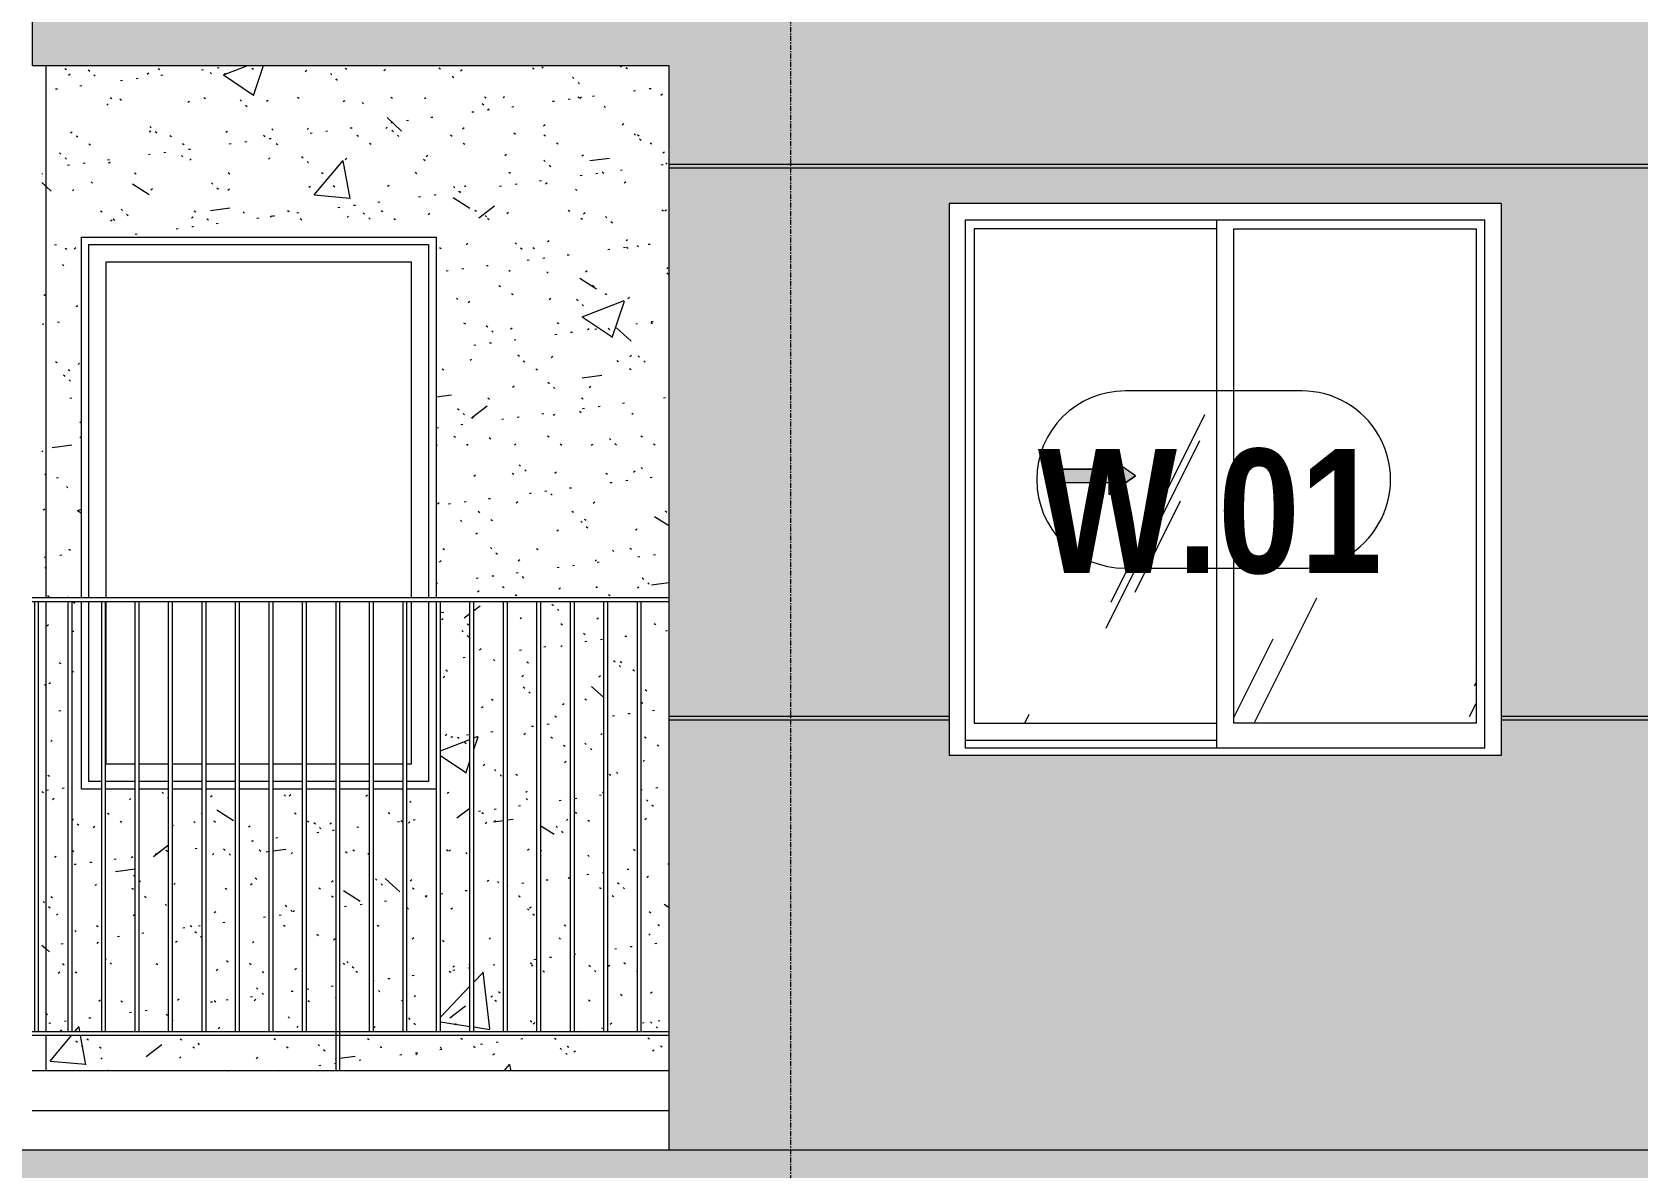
# Model space of a CAD drawing. Header units: millimetres. Extents: x 9199 to 175431, y -4466 to 35300.
# Drawn here: x 127776 to 131850, y 2154 to 5035 of the extents above; entities that cross this region are included whole.
import ezdxf

# ---------------------------------------------------------------- set-up
doc = ezdxf.new("R2010")
doc.units = ezdxf.units.MM
for name, pattern in [('1 NÉT CALL OUT', [6, 3, -3]), ('Centre', [31.749999999999996, 6.349999999999999, -4.7625, 15.875, -4.7625]), ('Grid Line', [22.224999999999994, 12.7, -3.174999999999999, 3.174999999999999, -3.174999999999999])]:
    doc.linetypes.add(name, pattern=pattern)
for name, color, linetype, lineweight in [('0-2', 250, 'Continuous', 5), ('A-DETL-GENF', 92, 'Continuous', 9), ('A-DETL-GENF-1', 92, '1 NÉT CALL OUT', 9), ('A-FLOR-HRAL-1', 253, 'Continuous', 9), ('A-FLOR-LEVL-2', 51, 'Centre', 9), ('A-GLAZ', 151, 'Continuous', 9), ('A-GLAZ-1', 253, 'Continuous', 9), ('A-GLAZ-2', 7, 'Continuous', 9), ('A-GLAZ-3', 7, '1 NÉT CALL OUT', 9), ('A-GLAZ-IDEN', 152, 'Continuous', 9), ('A-WALL', 113, 'Continuous', 9), ('A-WALL-1', 7, 'Continuous', 9), ('A-WALL-PATT-1', 9, 'Continuous', 9), ('A-WALL-PATT-2', 111, 'Continuous', 5), ('I-WALL-1', 7, 'Continuous', 9), ('S-BEAM-1', 7, 'Continuous', 9), ('S-GRID-1', 1, 'Grid Line', 9)]:
    doc.layers.add(name, color=color, linetype=linetype, lineweight=lineweight)
doc.styles.add('Arial_B_1', font='arialbd.ttf', dxfattribs={"width": 0.85, "height": 314.9999999999996})
pattern_1 = [(49.99999999999999, (-51555.577, 1200), (1093.104430267475, -95.63411695947559), [114.3, -1257.3]), (355, (-51555.577, 1200), (-211.4574664150782, 1146.340905781224), [91.44, -1005.84]), (100.451, (-51464.485, 1192.03), (881.6559934061535, 1050.700308316319), [97.14, -1068.54]), (46.184, (-51555.577, 1504.8), (1626.474720277597, -252.2567880155302), [171.45, -1885.95]), (96.636, (-51420.038, 1483.779), (1424.415804803049, 1484.565381831424), [145.71, -1602.811]), (351.184, (-51555.577, 1504.8), (1424.429764516642, 1484.551388825616), [137.16, -1508.76]), (21, (-51403.177, 1428.6), (909.686336747598, -613.5910270951945), [114.3, -1257.3]), (326, (-51403.177, 1428.6), (370.8122318562428, 1105.12896128723), [91.44, -1005.84]), (71.45100000000001, (-51327.37, 1377.467), (1280.503324218127, 491.5278885997479), [97.14, -1068.54]), (37.50000000000001, (-51555.577, 1200), (18.53133908059709, 507.3302701573009), [50.292, -943.3560000000001, 50.292, -970.788, -1009.65]), (37.50000000000001, (-51555.577, 1200), (18.53133908059709, 507.3302701573009), [-2014.728, 50.292, -959.3580000000001]), (7.499999999999999, (-51555.577, 1200), (400.9177506676237, 601.0836210924509), [50.292, -531.876, 50.292, -920.4960000000001, -384.81]), (7.499999999999999, (-51555.577, 1200), (400.9177506676237, 601.0836210924509), [-1552.956, 50.292, -334.518]), (327.5, (-51895.429, 1200), (813.5451503241984, -34.37370723354661), [50.292, -330.708, 50.292, -1138.428, -1577.34]), (327.5, (-51895.429, 1200), (813.5451503241984, -34.37370723354661), [-1569.72, 50.292, -1527.048]), (317.5, (-52047.82900000001, 1200), (888.7754689953813, 152.5599537134181), [50.292, -445.008, 50.292, -739.14, -1120.14]), (317.5, (-52047.82900000001, 1200), (888.7754689953813, 152.5599537134181), [-1284.732, 50.292, -1069.848])]
pattern_2 = [(37.50000000000001, (-51555.577, 1200), (-4.79953304204443, 146.8238973620382), [5.029, -110.795, 5.029, -124.511, -123.825]), (37.50000000000001, (-51555.577, 1200), (-4.79953304204443, 146.8238973620382), [-245.364, 5.029, -118.796]), (7.499999999999999, (-51555.577, 1200), (134.8574337298222, 215.0471858030386), [5.029, -57.455, 5.029, -99.365, -40.005]), (7.499999999999999, (-51555.577, 1200), (134.8574337298222, 215.0471858030386), [-166.878, 5.029, -34.976]), (327.5, (-51649.303, 1200), (237.2977573139916, 0.4316002200637001), [5.029, -33.071, 5.029, -132.131, -179.07]), (327.5, (-51649.303, 1200), (237.2977573139916, 0.4316002200637001), [-175.26, 5.029, -174.041]), (317.5, (-51649.303, 1200), (229.0670585223049, 66.87922700614116), [5.029, -14.021, 5.029, -84.887, -102.87]), (317.5, (-51649.303, 1200), (229.0670585223049, 66.87922700614116), [-108.966, 5.029, -97.84100000000001])]
pattern_3 = [(63.435, (-49765.31299999999, 1304.335), (-0.001361250732429653, 1524.001074336284), [532.4630000000001, -2875.304]), (63.435, (-51289.31299999999, 1304.335), (-0.001361250732429653, 1524.001074336284), [532.4630000000001, -2875.304]), (63.435, (-49035.769, 1598.766), (-0.001361250732429653, 1524.001074336284), [532.4630000000001, -2875.304]), (63.435, (-50559.769, 1598.766), (-0.001361250732429653, 1524.001074336284), [532.4630000000001, -2875.304]), (63.435, (-49146.18799999999, 1494.835), (-0.001361250732429653, 1524.001074336284), [532.4630000000001, -2875.304]), (63.435, (-50670.18799999999, 1494.835), (-0.001361250732429653, 1524.001074336284), [532.4630000000001, -2875.304]), (63.435, (-49258.745, 2090.069), (-0.001361250732429653, 1524.001074336284), [258.802, -3148.965]), (63.435, (-50782.745, 2090.069), (-0.001361250732429653, 1524.001074336284), [258.802, -3148.965]), (63.435, (-49332.358, 1997.949), (-0.001361250732429653, 1524.001074336284), [532.4630000000001, -2875.304]), (63.435, (-50856.358, 1997.949), (-0.001361250732429653, 1524.001074336284), [532.4630000000001, -2875.304]), (63.435, (-49319.36799999999, 2064.087), (-0.001361250732429653, 1524.001074336284), [532.4630000000001, -2875.304]), (63.435, (-50843.36799999999, 2064.087), (-0.001361250732429653, 1524.001074336284), [532.4630000000001, -2875.304]), (63.435, (-49934.228, 1773.94), (-0.001361250732429653, 1524.001074336284), [532.4630000000001, -2875.304]), (63.435, (-51458.228, 1773.94), (-0.001361250732429653, 1524.001074336284), [532.4630000000001, -2875.304]), (63.435, (-49921.236, 1851.887), (-0.001361250732429653, 1524.001074336284), [532.4630000000001, -2875.304]), (63.435, (-51445.236, 1851.887), (-0.001361250732429653, 1524.001074336284), [532.4630000000001, -2875.304]), (63.435, (-49917.738, 1908.088), (-0.001361250732429653, 1524.001074336284), [532.4630000000001, -2875.304]), (63.435, (-51441.738, 1908.088), (-0.001361250732429653, 1524.001074336284), [532.4630000000001, -2875.304])]

# ---------------------------------------------------------------- blocks, each defined once
blk = doc.blocks.new('NCV_TKTC_KET CAU_rvt-2-TKCS_MẶT ĐỨNG HƯỚNG TÂY')
at = {"layer": 'S-BEAM-1'}
blk.add_line((-53361.93603804469, 2299.999999999995), (-51746.93603804539, 2299.999999999995), dxfattribs=at)
blk = doc.blocks.new('M_Fixed - 900 x 1400-553070-TKCS_MẶT ĐỨNG HƯỚNG TÂY')
at = {"layer": 'A-GLAZ-2'}
for p, q in [((-69617.94299547061, 3599.999999999988), (-69617.94299547061, 4495.99999999999)), ((-69617.94299547061, 4495.99999999999), (-68755.94299547061, 4495.99999999999)), ((-68755.94299547061, 4495.99999999999), (-68755.94299547061, 3599.999999999988)), ((-69573.94299547061, 3599.999999999987), (-69573.94299547061, 4451.999999999991)), ((-69573.94299547061, 4451.999999999991), (-68799.94299547061, 4451.999999999991)), ((-68799.94299547061, 4451.999999999991), (-68799.94299547061, 3599.999999999987)), ((-69617.94299547061, 3133.999999999985), (-69617.94299547061, 3589.999999999981)), ((-69573.94299547061, 3177.999999999983), (-69573.94299547061, 3589.999999999981)), ((-68799.94299547061, 3589.99999999998), (-68799.94299547061, 3177.999999999983)), ((-68755.94299547061, 3589.999999999981), (-68755.94299547061, 3133.999999999985)), ((-69500.53276164176, 3177.999999999983), (-69573.94299547061, 3177.999999999983)), ((-69415.59270318397, 3177.999999999983), (-69490.53276164176, 3177.999999999983)), ((-69330.65264472619, 3177.999999999983), (-69405.59270318398, 3177.999999999983)), ((-69245.71258626839, 3177.999999999983), (-69320.65264472619, 3177.999999999983)), ((-69160.7725278106, 3177.999999999983), (-69235.7125862684, 3177.999999999983)), ((-69075.8324693528, 3177.999999999983), (-69150.77252781061, 3177.999999999983)), ((-68990.89241089502, 3177.999999999983), (-69065.83246935281, 3177.999999999983)), ((-68905.95235243722, 3177.999999999983), (-68980.89241089502, 3177.999999999983)), ((-68821.01229397944, 3177.999999999983), (-68895.95235243722, 3177.999999999983)), ((-68799.94299547061, 3177.999999999983), (-68811.01229397944, 3177.999999999983)), ((-69585.47282009955, 3133.999999999985), (-69617.94299547061, 3133.999999999985)), ((-69500.53276164176, 3133.999999999985), (-69575.47282009956, 3133.999999999985)), ((-69415.59270318397, 3133.999999999985), (-69490.53276164176, 3133.999999999985)), ((-69330.65264472619, 3133.999999999985), (-69405.59270318397, 3133.999999999985)), ((-69245.71258626839, 3133.999999999985), (-69320.65264472619, 3133.999999999985)), ((-69160.7725278106, 3133.999999999985), (-69235.7125862684, 3133.999999999985)), ((-69075.8324693528, 3133.999999999985), (-69150.77252781061, 3133.999999999985)), ((-68990.89241089502, 3133.999999999985), (-69065.8324693528, 3133.999999999985)), ((-68905.95235243722, 3133.999999999985), (-68980.89241089502, 3133.999999999985)), ((-68821.01229397944, 3133.999999999985), (-68895.95235243722, 3133.999999999985)), ((-68755.94299547061, 3133.999999999985), (-68811.01229397944, 3133.999999999985))]:
    blk.add_line(p, q, dxfattribs=at)
blk = doc.blocks.new('Railing - 10mm-457212-TKCS_MẶT ĐỨNG HƯỚNG TÂY')
at = {"layer": 'A-FLOR-HRAL-1'}
for p, q in [((-68226.4318847749, 2499.999999999997), (-68226.4318847749, 3589.999999999996)), ((-68216.43188477491, 2499.999999999997), (-68216.43188477491, 3589.999999999996))]:
    blk.add_line(p, q, dxfattribs=at)
blk = doc.blocks.new('Railing - 50 x 10mm-850639-TKCS_MẶT ĐỨNG HƯỚNG TÂY')
at = {"layer": 'A-FLOR-HRAL-1'}
for p, q in [((-68990.89241089502, 2399.999999999997), (-68990.89241089502, 3589.999999999997)), ((-68980.89241089502, 3589.999999999997), (-68990.89241089502, 3589.999999999997)), ((-68980.89241089502, 2399.999999999997), (-68980.89241089502, 3589.999999999997))]:
    blk.add_line(p, q, dxfattribs=at)
blk = doc.blocks.new('Railing - Railing-851098-TKCS_MẶT ĐỨNG HƯỚNG TÂY')
at = {"layer": 'A-FLOR-HRAL-1'}
for p, q in [((-53361.93603804468, 2499.999999999997), (-51746.93603804538, 2499.999999999997)), ((-51746.93603804538, 2489.999999999998), (-53361.93603804468, 2489.999999999998))]:
    blk.add_line(p, q, dxfattribs=at)
for name, p in [('Railing - 10mm-457212-TKCS_MẶT ĐỨNG HƯỚNG TÂY', (14871.07894775975, 0)), ('Railing - 10mm-457212-TKCS_MẶT ĐỨNG HƯỚNG TÂY', (14956.01900621754, 0)), ('Railing - 10mm-457212-TKCS_MẶT ĐỨNG HƯỚNG TÂY', (15040.95906467533, 0)), ('Railing - 10mm-457212-TKCS_MẶT ĐỨNG HƯỚNG TÂY', (15125.89912313312, 0)), ('Railing - 10mm-457212-TKCS_MẶT ĐỨNG HƯỚNG TÂY', (15210.83918159091, 0)), ('Railing - 10mm-457212-TKCS_MẶT ĐỨNG HƯỚNG TÂY', (15295.7792400487, 0)), ('Railing - 10mm-457212-TKCS_MẶT ĐỨNG HƯỚNG TÂY', (15380.71929850649, 0)), ('Railing - 10mm-457212-TKCS_MẶT ĐỨNG HƯỚNG TÂY', (15465.65935696429, 0)), ('Railing - 10mm-457212-TKCS_MẶT ĐỨNG HƯỚNG TÂY', (15550.59941542208, 0)), ('Railing - 50 x 10mm-850639-TKCS_MẶT ĐỨNG HƯỚNG TÂY', (16399.99999999999, 0)), ('Railing - 10mm-457212-TKCS_MẶT ĐỨNG HƯỚNG TÂY', (15720.47953233766, 0)), ('Railing - 10mm-457212-TKCS_MẶT ĐỨNG HƯỚNG TÂY', (15805.41959079545, 0)), ('Railing - 10mm-457212-TKCS_MẶT ĐỨNG HƯỚNG TÂY', (15890.35964925324, 0)), ('Railing - 10mm-457212-TKCS_MẶT ĐỨNG HƯỚNG TÂY', (15975.29970771103, 0)), ('Railing - 10mm-457212-TKCS_MẶT ĐỨNG HƯỚNG TÂY', (16060.23976616883, 0)), ('Railing - 10mm-457212-TKCS_MẶT ĐỨNG HƯỚNG TÂY', (16145.17982462662, 0)), ('Railing - 10mm-457212-TKCS_MẶT ĐỨNG HƯỚNG TÂY', (16230.11988308441, 0)), ('Railing - 10mm-457212-TKCS_MẶT ĐỨNG HƯỚNG TÂY', (16315.0599415422, 0)), ('Railing - 10mm-457212-TKCS_MẶT ĐỨNG HƯỚNG TÂY', (16399.99999999999, 0))]:
    blk.add_blockref(name, p)
blk = doc.blocks.new('Top Rail Type - Top Rail_Internal_-851099-TKCS_MẶT ĐỨNG HƯỚNG TÂY')
at = {"layer": 'A-FLOR-HRAL-1'}
for p, q in [((-51746.93603804538, 3599.999999999998), (-53361.93603804468, 3599.999999999998)), ((-51746.93603804538, 3589.999999999998), (-53361.93603804468, 3589.999999999998))]:
    blk.add_line(p, q, dxfattribs=at)
blk = doc.blocks.new('NCV_TKTC_TANG 1_rvt-2-TKCS_MẶT ĐỨNG HƯỚNG TÂY')
at = {"layer": 'A-WALL-PATT-1'}
h = blk.add_hatch(dxfattribs=at)
h.set_pattern_fill('FP_19', color=256, style=0, pattern_type=2)
h.set_pattern_definition(pattern_1)
h.paths.add_polyline_path([(-53336.9360380451, 2399.999999999987), (-53326.9360380451, 2399.999999999987), (-53326.9360380451, 2489.999999999984), (-53336.9360380451, 2489.999999999984)])
h.paths.add_polyline_path([(-53336.9360380451, 2499.999999999999), (-53326.9360380451, 2499.999999999999), (-53326.9360380451, 3589.999999999994), (-53336.9360380451, 3589.999999999994), (-53336.9360380451, 2880.420808834498)])
h.paths.add_polyline_path([(-53336.9360380451, 3599.999999999991), (-53326.9360380451, 3599.999999999991), (-53326.9360380451, 4949.999999999996), (-53336.9360380451, 4949.999999999996), (-53336.9360380451, 4524.407674484161)])
h = blk.add_hatch(dxfattribs=at)
h.set_pattern_fill('FP_20', color=256, style=0, pattern_type=2)
h.set_pattern_definition(pattern_2)
h.paths.add_polyline_path([(-53336.9360380451, 2399.999999999987), (-53326.9360380451, 2399.999999999987), (-53326.9360380451, 2489.999999999984), (-53336.9360380451, 2489.999999999984)])
h.paths.add_polyline_path([(-53336.9360380451, 2499.999999999999), (-53326.9360380451, 2499.999999999999), (-53326.9360380451, 3589.999999999994), (-53336.9360380451, 3589.999999999994), (-53336.9360380451, 2880.420808834498)])
h.paths.add_polyline_path([(-53336.9360380451, 3599.999999999991), (-53326.9360380451, 3599.999999999991), (-53326.9360380451, 4949.999999999996), (-53336.9360380451, 4949.999999999996), (-53336.9360380451, 4524.407674484161)])
h = blk.add_hatch(dxfattribs=at)
h.set_pattern_fill('FP_19', color=256, style=0, pattern_type=2)
h.set_pattern_definition(pattern_1)
h.paths.add_polyline_path([(-53155.26094395704, 2399.999999999987), (-52590.89241089503, 2399.999999999987), (-52590.89241089503, 2489.999999999984), (-53326.9360380451, 2489.999999999984), (-53326.9360380451, 2399.999999999987), (-53247.30704172035, 2399.999999999987)])
h.paths.add_polyline_path([(-51786.00934648413, 2399.999999999987), (-51746.93603804537, 2399.999999999987), (-51746.93603804537, 2489.999999999984), (-52580.89241089503, 2489.999999999984), (-52580.89241089503, 2399.999999999987), (-51849.24938326362, 2399.999999999987)])
h.paths.add_polyline_path([(-52166.19211860606, 2499.999999999999), (-52166.19211860606, 3589.999999999994), (-52241.13217706388, 3589.999999999994), (-52241.13217706388, 2499.999999999999), (-52189.13306204124, 2499.999999999999)])
h.paths.add_polyline_path([(-53015.59270318399, 2499.999999999999), (-53015.59270318399, 3114.99999999998), (-53090.53276164179, 3114.99999999998), (-53090.53276164179, 2499.999999999999), (-53040.81088123166, 2499.999999999999)])
h.paths.add_polyline_path([(-53005.59270318399, 2499.999999999999), (-52930.65264472619, 2499.999999999999), (-52930.65264472619, 3114.99999999998), (-53005.59270318399, 3114.99999999998), (-53005.59270318399, 2530.771654649215)])
h.paths.add_polyline_path([(-52920.65264472619, 2499.999999999999), (-52845.7125862684, 2499.999999999999), (-52845.7125862684, 3114.99999999998), (-52920.65264472619, 3114.99999999998), (-52920.65264472619, 2604.987479817977)])
h.paths.add_polyline_path([(-52835.71258626841, 2499.999999999999), (-52760.77252781061, 2499.999999999999), (-52760.77252781061, 3114.99999999998), (-52835.71258626841, 3114.99999999998), (-52835.71258626841, 2679.203304986723)])
h.paths.add_polyline_path([(-52750.77252781062, 2499.999999999999), (-52675.83246935281, 2499.999999999999), (-52675.83246935281, 3114.99999999998), (-52750.77252781062, 3114.99999999998), (-52750.77252781062, 2753.419130155468)])
h.paths.add_polyline_path([(-52590.89241089503, 2499.999999999999), (-52590.89241089503, 3114.99999999998), (-52665.83246935283, 3114.99999999998), (-52665.83246935283, 2499.999999999999)])
h.paths.add_polyline_path([(-52580.89241089503, 2499.999999999999), (-52505.95235243723, 2499.999999999999), (-52505.95235243723, 3114.99999999998), (-52580.89241089503, 3114.99999999998), (-52580.89241089503, 2901.850780492976)])
h.paths.add_polyline_path([(-52495.95235243724, 2499.999999999999), (-52421.01229397945, 2499.999999999999), (-52421.01229397945, 3114.99999999998), (-52495.95235243724, 3114.99999999998), (-52495.95235243724, 2976.066605661722)])
h.paths.add_polyline_path([(-52336.07223552166, 2499.999999999999), (-52336.94299547061, 3114.99999999998), (-52411.01229397945, 3114.99999999998), (-52411.01229397945, 2499.999999999999)])
h.paths.add_polyline_path([(-52326.07223552166, 2499.999999999999), (-52251.13217706386, 2499.999999999999), (-52251.13217706386, 3589.999999999994), (-52326.07223552166, 3589.999999999994), (-52326.07223552166, 3099.062548352177)])
h.paths.add_polyline_path([(-52081.25206014828, 2499.999999999999), (-52081.25206014828, 3589.999999999994), (-52156.19211860608, 3589.999999999994), (-52156.19211860608, 2499.999999999999)])
h.paths.add_polyline_path([(-52071.25206014828, 2499.999999999999), (-51996.31200169049, 2499.999999999999), (-51996.31200169049, 3589.999999999994), (-52071.25206014828, 3589.999999999994), (-52071.25206014828, 2725.474662778974)])
h.paths.add_polyline_path([(-51746.93603804537, 2499.999999999999), (-51746.93603804537, 3589.999999999994), (-51816.43188477491, 3589.999999999994), (-51816.43188477491, 2499.999999999999), (-51812.05821877663, 2499.999999999999)])
h.paths.add_polyline_path([(-53300.92648816809, 2499.999999999999), (-53270.41287855735, 2499.999999999999), (-53270.41287855735, 3589.999999999994), (-53326.9360380451, 3589.999999999994), (-53325.89927837904, 2499.999999999999), (-53308.03631475766, 2499.999999999999)])
h.paths.add_polyline_path([(-51986.31200169049, 2499.999999999999), (-51911.3719432327, 2499.999999999999), (-51911.3719432327, 3589.999999999994), (-51986.31200169049, 3589.999999999994), (-51986.31200169049, 2600.945367587918)])
h.paths.add_polyline_path([(-53247.30704172035, 2499.999999999999), (-53185.47282009957, 2499.999999999999), (-53185.47282009957, 3114.99999999998), (-53236.94299547061, 3114.99999999998), (-53236.94299547061, 3589.999999999994), (-53260.41287855736, 3589.999999999994), (-53260.41287855736, 2499.999999999999)])
h.paths.add_polyline_path([(-53175.47282009957, 2499.999999999999), (-53100.53276164177, 2499.999999999999), (-53100.53276164177, 3114.99999999998), (-53175.47282009957, 3114.99999999998)])
h.paths.add_polyline_path([(-51901.3719432327, 2499.999999999999), (-51826.4318847749, 2499.999999999999), (-51826.4318847749, 3589.999999999994), (-51901.3719432327, 3589.999999999994), (-51901.3719432327, 2842.869831189442)])
h.paths.add_polyline_path([(-53277.33753584838, 3599.999999999991), (-53236.94299547061, 3599.999999999991), (-53236.94299547061, 4514.999999999992), (-52336.94299547061, 4514.999999999992), (-52336.94299547061, 3599.999999999991), (-51746.93603804537, 3599.999999999991), (-51746.93603804537, 4949.999999999996), (-53326.9360380451, 4949.999999999996), (-53326.9360380451, 3599.999999999991)])
h = blk.add_hatch(dxfattribs=at)
h.set_pattern_fill('FP_20', color=256, style=0, pattern_type=2)
h.set_pattern_definition(pattern_2)
h.paths.add_polyline_path([(-53155.26094395704, 2399.999999999987), (-52590.89241089503, 2399.999999999987), (-52590.89241089503, 2489.999999999984), (-53326.9360380451, 2489.999999999984), (-53326.9360380451, 2399.999999999987), (-53247.30704172035, 2399.999999999987)])
h.paths.add_polyline_path([(-51786.00934648413, 2399.999999999987), (-51746.93603804537, 2399.999999999987), (-51746.93603804537, 2489.999999999984), (-52580.89241089503, 2489.999999999984), (-52580.89241089503, 2399.999999999987), (-51849.24938326362, 2399.999999999987)])
h.paths.add_polyline_path([(-52166.19211860606, 2499.999999999999), (-52166.19211860606, 3589.999999999994), (-52241.13217706388, 3589.999999999994), (-52241.13217706388, 2499.999999999999), (-52189.13306204124, 2499.999999999999)])
h.paths.add_polyline_path([(-53015.59270318399, 2499.999999999999), (-53015.59270318399, 3114.99999999998), (-53090.53276164179, 3114.99999999998), (-53090.53276164179, 2499.999999999999), (-53040.81088123166, 2499.999999999999)])
h.paths.add_polyline_path([(-53005.59270318399, 2499.999999999999), (-52930.65264472619, 2499.999999999999), (-52930.65264472619, 3114.99999999998), (-53005.59270318399, 3114.99999999998), (-53005.59270318399, 2530.771654649215)])
h.paths.add_polyline_path([(-52920.65264472619, 2499.999999999999), (-52845.7125862684, 2499.999999999999), (-52845.7125862684, 3114.99999999998), (-52920.65264472619, 3114.99999999998), (-52920.65264472619, 2604.987479817977)])
h.paths.add_polyline_path([(-52835.71258626841, 2499.999999999999), (-52760.77252781061, 2499.999999999999), (-52760.77252781061, 3114.99999999998), (-52835.71258626841, 3114.99999999998), (-52835.71258626841, 2679.203304986723)])
h.paths.add_polyline_path([(-52750.77252781062, 2499.999999999999), (-52675.83246935281, 2499.999999999999), (-52675.83246935281, 3114.99999999998), (-52750.77252781062, 3114.99999999998), (-52750.77252781062, 2753.419130155468)])
h.paths.add_polyline_path([(-52590.89241089503, 2499.999999999999), (-52590.89241089503, 3114.99999999998), (-52665.83246935283, 3114.99999999998), (-52665.83246935283, 2499.999999999999)])
h.paths.add_polyline_path([(-52580.89241089503, 2499.999999999999), (-52505.95235243723, 2499.999999999999), (-52505.95235243723, 3114.99999999998), (-52580.89241089503, 3114.99999999998), (-52580.89241089503, 2901.850780492976)])
h.paths.add_polyline_path([(-52495.95235243724, 2499.999999999999), (-52421.01229397945, 2499.999999999999), (-52421.01229397945, 3114.99999999998), (-52495.95235243724, 3114.99999999998), (-52495.95235243724, 2976.066605661722)])
h.paths.add_polyline_path([(-52336.07223552166, 2499.999999999999), (-52336.94299547061, 3114.99999999998), (-52411.01229397945, 3114.99999999998), (-52411.01229397945, 2499.999999999999)])
h.paths.add_polyline_path([(-52326.07223552166, 2499.999999999999), (-52251.13217706386, 2499.999999999999), (-52251.13217706386, 3589.999999999994), (-52326.07223552166, 3589.999999999994), (-52326.07223552166, 3099.062548352177)])
h.paths.add_polyline_path([(-52081.25206014828, 2499.999999999999), (-52081.25206014828, 3589.999999999994), (-52156.19211860608, 3589.999999999994), (-52156.19211860608, 2499.999999999999)])
h.paths.add_polyline_path([(-52071.25206014828, 2499.999999999999), (-51996.31200169049, 2499.999999999999), (-51996.31200169049, 3589.999999999994), (-52071.25206014828, 3589.999999999994), (-52071.25206014828, 2725.474662778974)])
h.paths.add_polyline_path([(-51746.93603804537, 2499.999999999999), (-51746.93603804537, 3589.999999999994), (-51816.43188477491, 3589.999999999994), (-51816.43188477491, 2499.999999999999), (-51812.05821877663, 2499.999999999999)])
h.paths.add_polyline_path([(-53300.92648816809, 2499.999999999999), (-53270.41287855735, 2499.999999999999), (-53270.41287855735, 3589.999999999994), (-53326.9360380451, 3589.999999999994), (-53325.89927837904, 2499.999999999999), (-53308.03631475766, 2499.999999999999)])
h.paths.add_polyline_path([(-51986.31200169049, 2499.999999999999), (-51911.3719432327, 2499.999999999999), (-51911.3719432327, 3589.999999999994), (-51986.31200169049, 3589.999999999994), (-51986.31200169049, 2600.945367587918)])
h.paths.add_polyline_path([(-53247.30704172035, 2499.999999999999), (-53185.47282009957, 2499.999999999999), (-53185.47282009957, 3114.99999999998), (-53236.94299547061, 3114.99999999998), (-53236.94299547061, 3589.999999999994), (-53260.41287855736, 3589.999999999994), (-53260.41287855736, 2499.999999999999)])
h.paths.add_polyline_path([(-53175.47282009957, 2499.999999999999), (-53100.53276164177, 2499.999999999999), (-53100.53276164177, 3114.99999999998), (-53175.47282009957, 3114.99999999998)])
h.paths.add_polyline_path([(-51901.3719432327, 2499.999999999999), (-51826.4318847749, 2499.999999999999), (-51826.4318847749, 3589.999999999994), (-51901.3719432327, 3589.999999999994), (-51901.3719432327, 2842.869831189442)])
h.paths.add_polyline_path([(-53277.33753584838, 3599.999999999991), (-53236.94299547061, 3599.999999999991), (-53236.94299547061, 4514.999999999992), (-52336.94299547061, 4514.999999999992), (-52336.94299547061, 3599.999999999991), (-51746.93603804537, 3599.999999999991), (-51746.93603804537, 4949.999999999996), (-53326.9360380451, 4949.999999999996), (-53326.9360380451, 3599.999999999991)])
at = {"layer": 'A-WALL-1'}
blk.add_line((-51746.93603804538, 2399.999999999997), (-53361.93603804468, 2399.999999999997), dxfattribs=at)
at = {"layer": 'I-WALL-1'}
for p, q in [((-53326.93603804509, 4950.000000000009), (-53326.93603804509, 3600.000000000004)), ((-53236.94299547061, 3600.000000000004), (-53236.94299547061, 4514.999999999997)), ((-53236.94299547061, 4514.999999999997), (-52336.94299547061, 4514.999999999997)), ((-52336.94299547061, 4514.999999999997), (-52336.94299547061, 3600.000000000004)), ((-53326.93603804509, 3589.999999999997), (-53326.93603804509, 2500.000000000003)), ((-53236.94299547061, 3114.999999999998), (-53236.94299547061, 3589.999999999997)), ((-52336.94299547061, 3589.999999999997), (-52336.94299547061, 3114.999999999998)), ((-53185.47282009956, 3114.999999999998), (-53236.94299547061, 3114.999999999998)), ((-53100.53276164177, 3114.999999999998), (-53175.47282009957, 3114.999999999998)), ((-53015.59270318398, 3114.999999999998), (-53090.53276164177, 3114.999999999998)), ((-52930.65264472619, 3114.999999999998), (-53005.59270318399, 3114.999999999998)), ((-52845.7125862684, 3114.999999999998), (-52920.65264472619, 3114.999999999998)), ((-52760.77252781061, 3114.999999999998), (-52835.7125862684, 3114.999999999998)), ((-52675.83246935281, 3114.999999999998), (-52750.77252781062, 3114.999999999998)), ((-52590.89241089502, 3114.999999999998), (-52665.83246935281, 3114.999999999998)), ((-52505.95235243723, 3114.999999999998), (-52580.89241089502, 3114.999999999998)), ((-52421.01229397945, 3114.999999999998), (-52495.95235243723, 3114.999999999998)), ((-52336.94299547061, 3114.999999999998), (-52411.01229397945, 3114.999999999998)), ((-53326.93603804509, 2489.999999999996), (-53326.93603804509, 2399.999999999998))]:
    blk.add_line(p, q, dxfattribs=at)
at = {"layer": 'A-FLOR-HRAL-1'}
for name in ['Top Rail Type - Top Rail_Internal_-851099-TKCS_MẶT ĐỨNG HƯỚNG TÂY', 'Railing - Railing-851098-TKCS_MẶT ĐỨNG HƯỚNG TÂY']:
    blk.add_blockref(name, (0, 0), dxfattribs=at)
at = {"layer": 'A-GLAZ-1'}
blk.add_blockref('M_Fixed - 900 x 1400-553070-TKCS_MẶT ĐỨNG HƯỚNG TÂY', (16400, 0), dxfattribs=at)
blk = doc.blocks.new('1_FAMILY RVT - W01-WxH 1400x1400xmm-V136-TKCS_MẶT ĐỨNG HƯỚNG TÂY')
at = {"layer": 'A-DETL-GENF-1'}
blk.add_hatch(color=256, dxfattribs=at).paths.add_polyline_path([(-50630.8062181588, 3862.097609411948), (-50563.07288482547, 3909.525000000031), (-50630.8062181588, 3956.952390588098), (-50630.8062181588, 3926.458333333361), (-50766.27288482547, 3926.458333333361), (-50766.27288482547, 3892.591666666685), (-50630.8062181588, 3892.591666666685)])
at = {"layer": 'A-GLAZ'}
h = blk.add_hatch(dxfattribs=at)
h.set_pattern_fill('FP_18', color=256, style=0, pattern_type=2)
h.set_pattern_definition(pattern_3)
h.paths.add_polyline_path([(-50357.53538482546, 3282.550000000029), (-50357.53538482546, 4536.500000000017), (-50971.81038482545, 4536.500000000017), (-50971.81038482545, 3282.550000000029)])
h.paths.add_polyline_path([(-50630.8062181588, 3862.097609411948), (-50630.8062181588, 3892.591666666685), (-50766.27288482547, 3892.591666666685), (-50766.27288482547, 3926.458333333361), (-50630.8062181588, 3926.458333333361), (-50630.8062181588, 3956.952390588098), (-50563.07288482547, 3909.525000000031), (-50587.25619107298, 3892.591666666685)])
h = blk.add_hatch(dxfattribs=at)
h.set_pattern_fill('FP_18', color=256, style=0, pattern_type=2)
h.set_pattern_definition(pattern_3)
h.paths.add_polyline_path([(-50313.08538482546, 3282.550000000029), (-49698.81038482545, 3282.550000000029), (-49698.81038482545, 4536.500000000017), (-50313.08538482545, 4536.500000000017), (-50313.08538482546, 3428.416430717712)])
at = {"layer": 'A-DETL-GENF'}
for p, q in [((-50630.8062181588, 3956.952390588085), (-50630.8062181588, 3926.458333333347)), ((-50563.07288482547, 3909.525000000013), (-50630.8062181588, 3956.952390588085)), ((-50563.07288482547, 3909.525000000013), (-50630.8062181588, 3956.952390588084)), ((-50630.8062181588, 3956.952390588084), (-50630.8062181588, 3926.458333333347)), ((-50766.27288482546, 3926.458333333347), (-50766.27288482546, 3892.59166666668)), ((-50766.27288482546, 3926.458333333347), (-50630.8062181588, 3926.458333333347)), ((-50630.8062181588, 3926.458333333347), (-50766.27288482546, 3926.458333333347)), ((-50766.27288482546, 3926.458333333347), (-50766.27288482546, 3892.59166666668)), ((-50766.27288482546, 3892.59166666668), (-50630.8062181588, 3892.59166666668)), ((-50766.27288482546, 3892.59166666668), (-50630.8062181588, 3892.59166666668)), ((-50563.07288482547, 3909.525000000013), (-50630.8062181588, 3862.097609411943)), ((-50630.8062181588, 3862.097609411943), (-50563.07288482547, 3909.525000000013)), ((-50630.8062181588, 3892.59166666668), (-50630.8062181588, 3862.097609411943)), ((-50630.8062181588, 3892.59166666668), (-50630.8062181588, 3862.097609411943))]:
    blk.add_line(p, q, dxfattribs=at)
at = {"layer": 'A-GLAZ'}
for p, q in [((-49635.31038482545, 4600.000000000005), (-51035.31038482545, 4600.000000000005)), ((-51035.31038482545, 4600.000000000005), (-51035.31038482545, 3200)), ((-49635.31038482545, 4600.000000000005), (-49635.31038482545, 3200)), ((-50994.38827532811, 4559.07789050266), (-49676.2324943228, 4559.07789050266)), ((-50994.38827532811, 3219.050000000005), (-50994.38827532811, 4559.07789050266)), ((-50971.81038482545, 4536.500000000012), (-50971.81038482545, 3282.550000000021)), ((-50357.53538482545, 4536.500000000012), (-50971.81038482545, 4536.500000000012)), ((-50357.53538482545, 4559.077890502664), (-50357.53538482545, 3219.050000000002)), ((-50313.08538482545, 3282.550000000024), (-50313.08538482545, 4536.50000000001)), ((-50313.08538482545, 4536.50000000001), (-49698.81038482545, 4536.50000000001)), ((-49698.81038482545, 4536.50000000001), (-49698.81038482545, 3282.550000000024)), ((-49676.2324943228, 3219.050000000004), (-49676.2324943228, 4559.077890502661)), ((-50971.81038482545, 3282.550000000021), (-50357.53538482545, 3282.550000000021)), ((-49698.81038482545, 3282.550000000024), (-50313.08538482545, 3282.550000000024)), ((-50357.53538482545, 3238.100000000021), (-50994.3882753281, 3238.100000000021)), ((-50357.53538482545, 3238.100000000021), (-50994.38827532811, 3238.100000000021)), ((-49676.2324943228, 3219.050000000004), (-50994.38827532811, 3219.050000000004)), ((-49635.31038482545, 3200), (-51035.31038482545, 3200))]:
    blk.add_line(p, q, dxfattribs=at)
blk = doc.blocks.new('SSA-WINDOW TAG - 10-2062020-TKCS_MẶT ĐỨNG HƯỚNG TÂY')
at = {"layer": 'A-GLAZ-IDEN'}
for p, q in [((-74740.7791348247, 10924.99999999999), (-75188.4353848247, 10924.99999999999)), ((-75188.4353848247, 10474.99999999999), (-74740.7791348247, 10474.99999999999))]:
    blk.add_line(p, q, dxfattribs=at)
for centre, radius, start, end in [((-75188.4353848247, 10699.99999999999), 225, 90, 269.9999999999996), ((-74740.7791348247, 10699.99999999999), 225.0000000000022, 269.9999999999998, 90.00000000000021)]:
    blk.add_arc(centre, radius, start, end, dxfattribs=at)

msp = doc.modelspace()

# ---------------------------------------------------------------- hatches: boundary and pattern name
at = {"layer": 'A-WALL-PATT-2'}
for points in [[(129391.2294487411, 4950.000000000001), (129401.2294487411, 4950.000000000001), (129401.2294487411, 5600.000000000009), (127776.2294487418, 5600.000000000009), (127776.2294487418, 4950.000000000001), (127890.8584450662, 4950.000000000001)], [(132501.2294487418, 4690.000000000008), (132501.2294487418, 4700.000000000005), (129391.2294487411, 4700.000000000005), (129391.2294487411, 4690.000000000008), (132123.5543637826, 4690.000000000008)], [(129391.2294487411, 3289.999999999997), (130102.8551019611, 3289.999999999997), (130102.8551019611, 3299.999999999995), (129391.2294487411, 3299.999999999995)], [(132123.5543637826, 3289.999999999997), (132501.2294487418, 3289.999999999997), (132501.2294487418, 3299.999999999995), (131502.8551019611, 3299.999999999995), (131502.8551019611, 3289.999999999997)]]:
    msp.add_hatch(color=256, dxfattribs=at).paths.add_polyline_path(points)
h = msp.add_hatch(color=256, dxfattribs=at)
h.paths.add_polyline_path([(129391.2294487411, 2200.000000000002), (132501.2294487418, 2200.000000000002), (132501.2294487418, 3289.999999999997), (131502.8551019611, 3289.999999999997), (131502.8551019611, 3200), (130102.8551019611, 3200), (130102.8551019611, 3289.999999999997), (129391.2294487411, 3289.999999999997), (129391.2294487411, 2332.425186951275)])
h.paths.add_polyline_path([(129391.2294487411, 3299.999999999995), (130102.8551019611, 3299.999999999995), (130102.8551019611, 4600.000000000011), (131502.8551019611, 4600.000000000011), (131502.8551019611, 3299.999999999995), (132501.2294487418, 3299.999999999995), (132501.2294487418, 4690.000000000008), (129391.2294487411, 4690.000000000008), (129391.2294487411, 3428.416430717712)])
h.paths.add_polyline_path([(129391.2294487411, 4700.000000000005), (132501.2294487418, 4700.000000000005), (132501.2294487418, 5599.99999999916), (129401.2294487411, 5599.99999999916), (129401.2294487411, 4950.000000000001), (129391.2294487411, 4950.000000000001)])
h = msp.add_hatch(color=256, dxfattribs=at)
h.paths.add_polyline_path([(127429.4807551788, 600.0000000000022), (127770.1734148128, 600.0000000000022), (127770.1734148128, 1489.99999999999), (127429.4807551788, 1489.99999999999), (127429.4807551788, 688.4383213015948)])
h.paths.add_polyline_path([(127429.4807551788, 1500.000000000005), (127770.1734148128, 1500.000000000005), (127770.1734148128, 1549.999999999994), (132490.1734148129, 1549.999999999994), (132490.1734148129, 2200.000000000002), (124298.8515436277, 2200.000000000002), (124298.8515436277, 1549.999999999994), (127429.4807551788, 1549.999999999994)])

# ---------------------------------------------------------------- linework, layer by layer
at = {"layer": 'A-FLOR-LEVL-2'}
msp.add_line((96540.3832672455, 2200), (171939.1029429171, 2200), dxfattribs=at)
at = {"layer": 'A-WALL'}
for p, q in [((127776.2294487419, 5600), (127776.2294487419, 4950.000000000001)), ((127776.2294487419, 4950.000000000001), (129391.2294487411, 4950.000000000001)), ((129391.2294487411, 4950.000000000001), (129391.2294487411, 2200)), ((129391.2294487411, 4700), (132701.2294487419, 4700)), ((132701.2294487419, 4690), (129391.2294487411, 4690)), ((129391.2294487411, 3300), (130102.8551019611, 3300)), ((131502.8551019611, 3300), (132701.2294487419, 3300)), ((130102.8551019611, 3290), (129391.2294487411, 3290)), ((132701.2294487419, 3290), (131502.8551019611, 3290)), ((107897.8551019609, 2200), (144100.8026263652, 2200))]:
    msp.add_line(p, q, dxfattribs=at)
at = {"layer": 'S-GRID-1'}
msp.add_line((129701.2294487411, 634.2487083396442), (129701.2294487411, 30542.46235078635), dxfattribs=at)

# ---------------------------------------------------------------- block references
at = {"layer": '0-2'}
for name in ['NCV_TKTC_KET CAU_rvt-2-TKCS_MẶT ĐỨNG HƯỚNG TÂY', 'NCV_TKTC_TANG 1_rvt-2-TKCS_MẶT ĐỨNG HƯỚNG TÂY']:
    msp.add_blockref(name, (181138.1654867865, 0), dxfattribs=at)
at = {"layer": 'A-GLAZ-3'}
msp.add_blockref('1_FAMILY RVT - W01-WxH 1400x1400xmm-V136-TKCS_MẶT ĐỨNG HƯỚNG TÂY', (181138.1654867865, 0), dxfattribs=at)
at = {"layer": 'A-GLAZ-IDEN'}
msp.add_blockref('SSA-WINDOW TAG - 10-2062020-TKCS_MẶT ĐỨNG HƯỚNG TÂY', (205738.1654867858, -6800.000000000002), dxfattribs=at)

# ---------------------------------------------------------------- texts
at = {"layer": 'A-GLAZ-IDEN', "insert": (130764.2224904873, 3818.141130012127), "char_height": 314.9999999999996, "width": 902.6999999999988, "attachment_point": 5, "line_spacing_factor": 0.9364389825664475, "style": 'Arial_B_1'}
msp.add_mtext('\\pt6.3756,12.7512,19.12365,25.49925,31.87485,38.25045,44.62605,50.9985,57.3741,63.7497,70.1253,76.5009,82.8765,89.24895,95.62455,102.00015,108.37575,114.75135,121.1238,127.4994,133.875,140.2506,146.6262,152.99865,159.37425,165.74985,172.12545,178.50105,184.8735,191.2491,197.6247,204.0003;W.01', dxfattribs=at)

doc.saveas('drawing.dxf')
